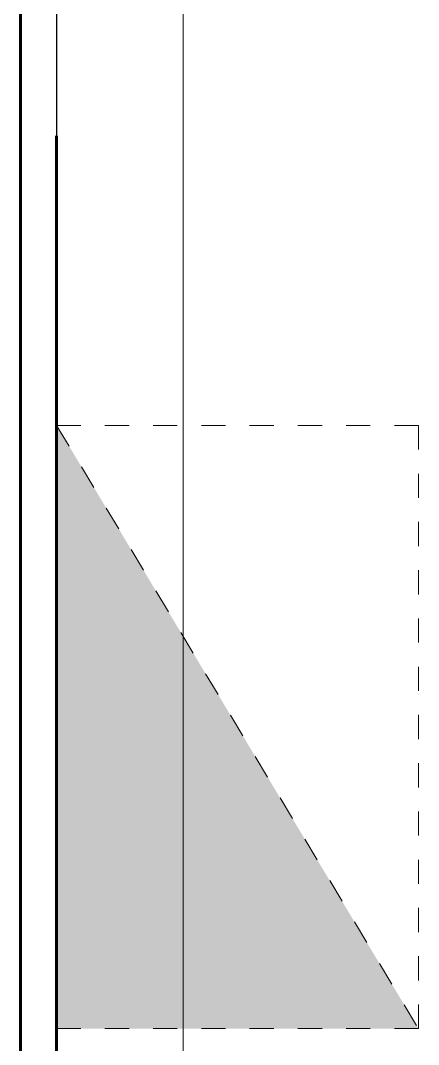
# Model space of a CAD drawing. Header units: metres. Extents: x 29 to 562, y -33 to 369.
# Drawn here: x 267.365 to 269.015, y 198.702 to 202.946 of the extents above; entities that cross this region are included whole.
import ezdxf

# ---------------------------------------------------------------- set-up
doc = ezdxf.new("R2010")
doc.units = ezdxf.units.M
doc.header["$LTSCALE"] = 2
doc.linetypes.add('DASHED', pattern=[0.75, 0.5, -0.25])
for name, color, linetype, lineweight in [('A-WALL', 7, 'Continuous', 60), ('E-POWR', 7, 'DASHED', 15), ('S-WALL', 7, 'Continuous', 60), ('Tuberia', 1, 'Continuous', 9)]:
    doc.layers.add(name, color=color, linetype=linetype, lineweight=lineweight)
doc.layers.add('S-PLAT', color=7, linetype='Continuous')

# ---------------------------------------------------------------- blocks, each defined once
blk = doc.blocks.new('RETIE-TABLERO DE DISTRIBUCION')
h = blk.add_hatch(color=250)
h.dxf.hatch_style = 1
h.paths.add_polyline_path([(25, 30), (-25, 0), (25, 0)])
blk.add_lwpolyline([(-25, 0), (25, 30), (-25, 30)], close=True)
blk.add_lwpolyline([(-25, 0), (25, 0), (25, 30)])

msp = doc.modelspace()

# ---------------------------------------------------------------- linework, layer by layer
at = {"layer": 'A-WALL'}
msp.add_line((267.3645, 215.4688), (267.3645, 176.4688), dxfattribs=at)
at = {"layer": 'S-PLAT'}
msp.add_line((267.5145, 203.4688), (267.5145, 202.4688), dxfattribs=at)
at = {"layer": 'S-WALL'}
msp.add_line((267.5145, 187.4688), (267.5145, 202.4688), dxfattribs=at)
at = {"layer": 'Tuberia'}
msp.add_line((268.0385, 184.0947), (268.0385, 204.7248), dxfattribs=at)

# ---------------------------------------------------------------- block references
at = {"layer": 'E-POWR', "xscale": 0.05, "yscale": 0.05, "zscale": 0.05, "rotation": 270}
msp.add_blockref('RETIE-TABLERO DE DISTRIBUCION', (267.5145, 200.0177), dxfattribs=at)

doc.saveas('drawing.dxf')
